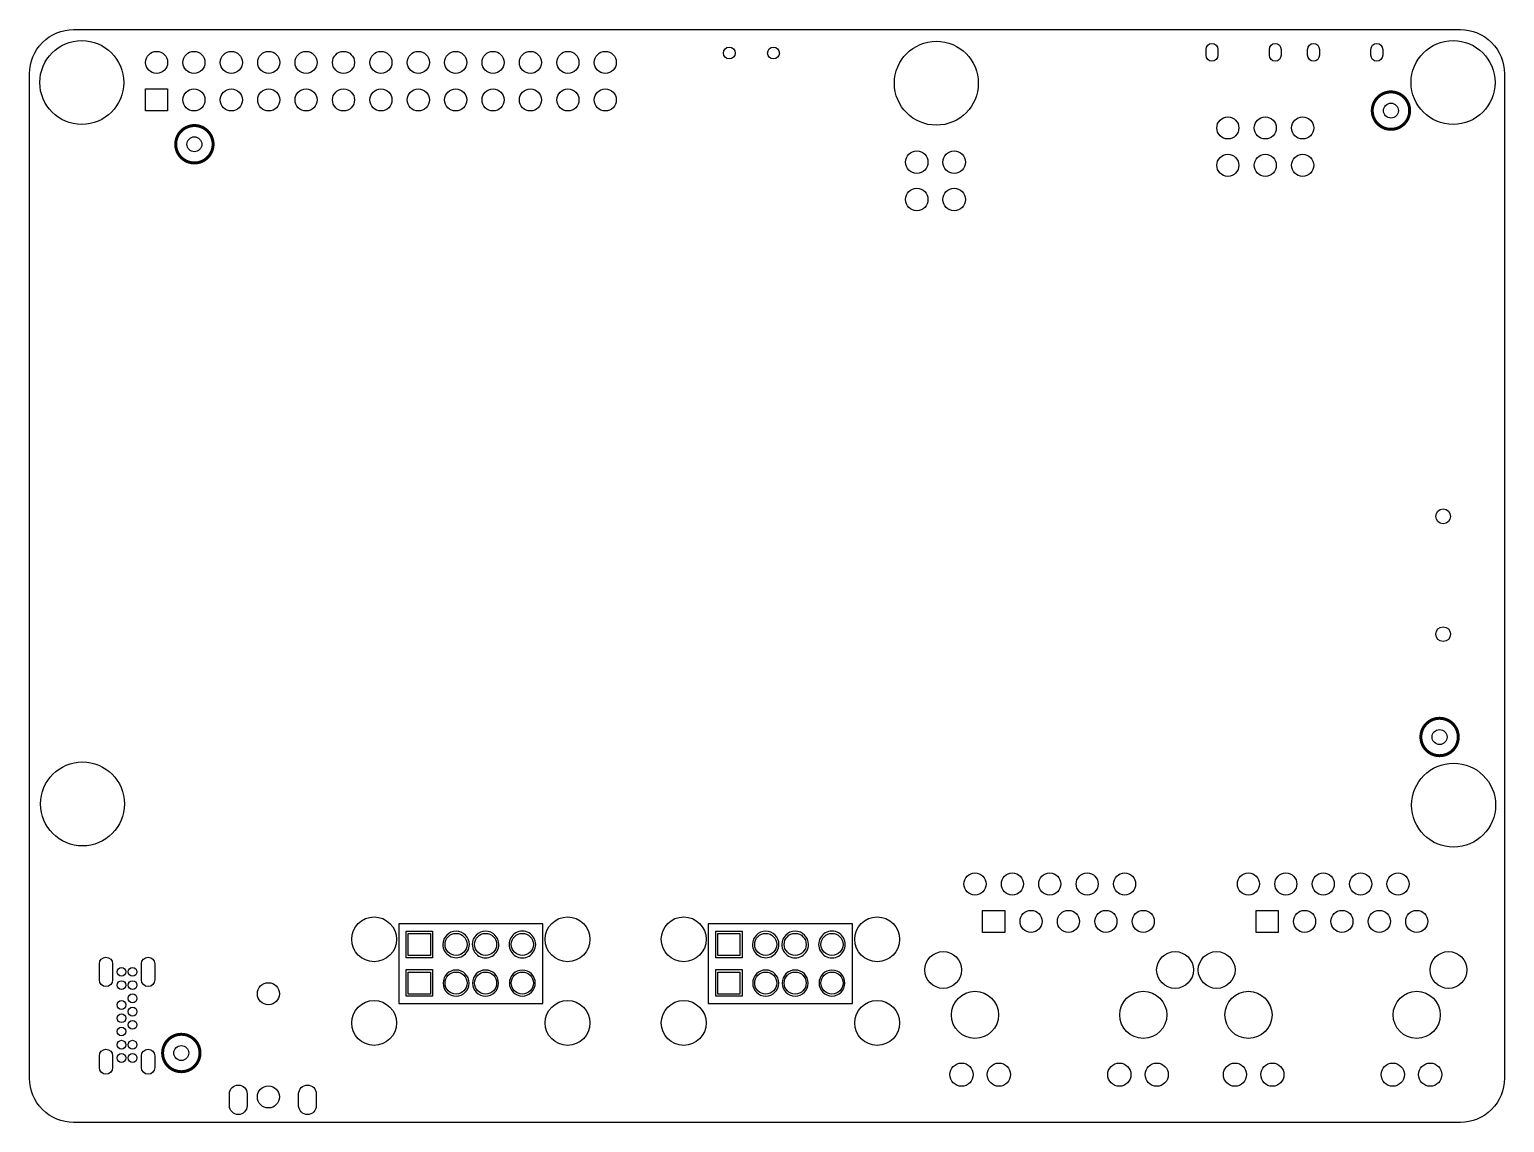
# Model space of a CAD drawing. Extents: x -100 to 0, y -74 to 0.
import ezdxf

# ---------------------------------------------------------------- set-up
doc = ezdxf.new("R2010")
doc.units = 0
for name, color, linetype in [('BG_OUTLINE', 254, 'CONTINUOUS'), ('PG_SILKSCREEN_BOTTOM', 85, 'CONTINUOUS'), ('PIN_BOTTOM', 1, 'CONTINUOUS')]:
    doc.layers.add(name, color=color, linetype=linetype)

msp = doc.modelspace()

# ---------------------------------------------------------------- linework, layer by layer
at = {"layer": 'BG_OUTLINE'}
msp.add_lwpolyline([(-100.224999, -71.1875), (-100.224999, -2.949999, -0.414214), (-97.225, 0.05), (-34.928442, 0.05), (-3.031249, 0.05, -0.414214), (-0.03125, -2.949999), (-0.03125, -71.1875, -0.414214), (-3.031249, -74.1875), (-97.225, -74.1875, -0.414214)], format="xyb", close=True, dxfattribs=at)
at = {"layer": 'PG_SILKSCREEN_BOTTOM', "const_width": 0.2032}
for points in [[(-9.0138, -5.4586, -1), (-6.4738, -5.4586)], [(-6.4738, -5.4586, -1), (-9.0138, -5.4586)], [(-90.2938, -7.7446, -1), (-87.7538, -7.7446)], [(-87.7538, -7.7446, -1), (-90.2938, -7.7446)], [(-5.7118, -48.0036, -1), (-3.1718, -48.0036)], [(-3.1718, -48.0036, -1), (-5.7118, -48.0036)], [(-91.1828, -69.4666, -1), (-88.6428, -69.4666)], [(-88.6428, -69.4666, -1), (-91.1828, -69.4666)]]:
    msp.add_lwpolyline(points, format="xyb", dxfattribs=at)
at = {"layer": 'PG_SILKSCREEN_BOTTOM'}
for points in [[(-75.146154, -60.696094), (-75.146154, -66.096134), (-65.346326, -66.096134), (-65.346326, -60.696094)], [(-54.114954, -60.696094), (-54.114954, -66.096134), (-44.315126, -66.096134), (-44.315126, -60.696094)], [(-72.846184, -62.996318), (-74.646282, -62.996318), (-74.646282, -61.19622), (-72.846184, -61.19622)], [(-51.814984, -62.996318), (-53.615082, -62.996318), (-53.615082, -61.19622), (-51.814984, -61.19622)], [(-72.846184, -65.596262), (-74.646282, -65.596262), (-74.646282, -63.796164), (-72.846184, -63.796164)], [(-51.814984, -65.596262), (-53.615082, -65.596262), (-53.615082, -63.796164), (-51.814984, -63.796164)]]:
    msp.add_lwpolyline(points, close=True, dxfattribs=at)
for points in [[(-70.346316, -62.096221, 1), (-72.146164, -62.096219, 1)], [(-68.340732, -62.096221, 1), (-70.151748, -62.096219, 1)], [(-65.840864, -62.096221, 1), (-67.651616, -62.096219, 1)], [(-49.315116, -62.096221, 1), (-51.114964, -62.096219, 1)], [(-47.309532, -62.096221, 1), (-49.120548, -62.096219, 1)], [(-44.809664, -62.096221, 1), (-46.620416, -62.096219, 1)], [(-70.36054, -64.716221, 1), (-72.13194, -64.716219, 1)], [(-68.360544, -64.716221, 1), (-70.131936, -64.716219, 1)], [(-65.866264, -64.716221, 1), (-67.626216, -64.716219, 1)], [(-49.32934, -64.716221, 1), (-51.10074, -64.716219, 1)], [(-47.329344, -64.716221, 1), (-49.100736, -64.716219, 1)], [(-44.835064, -64.716221, 1), (-46.595016, -64.716219, 1)]]:
    msp.add_lwpolyline(points, format="xyb", close=True, dxfattribs=at)
at = {"layer": 'PIN_BOTTOM'}
for points in [[(-20.3051, -1.699898), (-20.3051, -1.300102, -1), (-19.505, -1.300102), (-19.505, -1.699898, -1)], [(-16.00488, -1.699898), (-16.00488, -1.300102, -1), (-15.20478, -1.300102), (-15.20478, -1.699898, -1)], [(-13.404898, -1.699895), (-13.404898, -1.300099, -1), (-12.604798, -1.300099), (-12.604798, -1.699895, -1)], [(-9.104678, -1.699895), (-9.104678, -1.300099, -1), (-8.304578, -1.300099), (-8.304578, -1.699895, -1)], [(-95.478981, -64.506729), (-95.478981, -63.406655, -1), (-94.579059, -63.406655), (-94.579059, -64.506729, -1)], [(-92.618941, -64.506729), (-92.618941, -63.406655, -1), (-91.719019, -63.406655), (-91.719019, -64.506729, -1)], [(-95.478981, -70.456806), (-95.478981, -69.656706, -1), (-94.579059, -69.656706), (-94.579059, -70.456806, -1)], [(-92.618941, -70.456806), (-92.618941, -69.656706, -1), (-91.719019, -69.656706), (-91.719019, -70.456806, -1)], [(-85.442806, -72.245728), (-85.442806, -73.045828, -1), (-86.642702, -73.045828), (-86.642702, -72.245728, -1)], [(-80.74279, -72.245728), (-80.74279, -73.045828, -1), (-81.942686, -73.045828), (-81.942686, -72.245728, -1)]]:
    msp.add_lwpolyline(points, format="xyb", close=True, dxfattribs=at)
for points in [[(-92.345223, -5.480141), (-92.345223, -3.980017), (-90.845099, -3.980017), (-90.845099, -5.480141)], [(-35.479472, -61.278252), (-35.479472, -59.778151), (-33.979371, -59.778151), (-33.979371, -61.278252)], [(-16.904452, -61.278252), (-16.904452, -59.778151), (-15.404351, -59.778151), (-15.404351, -61.278252)], [(-74.496422, -62.846204), (-74.496422, -61.34608), (-72.996298, -61.34608), (-72.996298, -62.846204)], [(-53.465222, -62.846204), (-53.465222, -61.34608), (-51.965098, -61.34608), (-51.965098, -62.846204)], [(-74.496422, -65.466214), (-74.496422, -63.96609), (-72.996298, -63.96609), (-72.996298, -65.466214)], [(-53.465222, -65.466214), (-53.465222, -63.96609), (-51.965098, -63.96609), (-51.965098, -65.466214)]]:
    msp.add_lwpolyline(points, close=True, dxfattribs=at)
for centre, radius in [((-96.674998, -3.550001), 2.849999), ((-38.625003, -3.6), 2.849999), ((-3.525002, -3.550001), 2.849999), ((-91.595161, -2.190079), 0.750062), ((-89.055161, -2.190079), 0.750062), ((-86.515161, -2.190079), 0.750062), ((-83.975161, -2.190079), 0.750062), ((-81.435161, -2.190079), 0.750062), ((-78.895161, -2.190079), 0.750062), ((-76.355161, -2.190079), 0.750062), ((-73.815161, -2.190079), 0.750062), ((-71.275161, -2.190079), 0.750062), ((-68.735161, -2.190079), 0.750062), ((-66.195161, -2.190079), 0.750062), ((-63.655161, -2.190079), 0.750062), ((-61.115161, -2.190079), 0.750062), ((-52.690014, -1.55194), 0.40005), ((-49.69002, -1.55194), 0.40005), ((-89.055161, -4.730079), 0.750062), ((-86.515161, -4.730079), 0.750062), ((-83.975161, -4.730079), 0.750062), ((-81.435161, -4.730079), 0.750062), ((-78.895161, -4.730079), 0.750062), ((-76.355161, -4.730079), 0.750062), ((-73.815161, -4.730079), 0.750062), ((-71.275161, -4.730079), 0.750062), ((-68.735161, -4.730079), 0.750062), ((-66.195161, -4.730079), 0.750062), ((-63.655161, -4.730079), 0.750062), ((-61.115161, -4.730079), 0.750062), ((-7.747, -5.461), 0.508), ((-18.824158, -6.635079), 0.750062), ((-16.284158, -6.635079), 0.750062), ((-13.744158, -6.635079), 0.750062), ((-89.027, -7.747), 0.508), ((-39.954843, -8.959921), 0.762), ((-37.414843, -8.959921), 0.762), ((-18.824158, -9.175079), 0.750062), ((-16.284158, -9.175079), 0.750062), ((-13.744158, -9.175079), 0.750062), ((-39.954843, -11.499921), 0.762), ((-37.414843, -11.499921), 0.762), ((-4.197096, -33.017968), 0.499999), ((-4.197096, -41.017952), 0.499999), ((-4.445, -48.006), 0.508), ((-96.625001, -52.549999), 2.849999), ((-3.48742, -52.63134), 2.849999), ((-35.99942, -57.9882), 0.750062), ((-33.45942, -57.9882), 0.750062), ((-30.91942, -57.9882), 0.750062), ((-28.37942, -57.9882), 0.750062), ((-25.83942, -57.9882), 0.750062), ((-17.4244, -57.9882), 0.750062), ((-14.8844, -57.9882), 0.750062), ((-12.3444, -57.9882), 0.750062), ((-9.8044, -57.9882), 0.750062), ((-7.2644, -57.9882), 0.750062), ((-32.18942, -60.5282), 0.750062), ((-29.64942, -60.5282), 0.750062), ((-27.10942, -60.5282), 0.750062), ((-24.56942, -60.5282), 0.750062), ((-13.6144, -60.5282), 0.750062), ((-11.0744, -60.5282), 0.750062), ((-8.5344, -60.5282), 0.750062), ((-5.9944, -60.5282), 0.750062), ((-76.816204, -61.74613), 1.524), ((-63.676276, -61.74613), 1.524), ((-55.785004, -61.74613), 1.524), ((-42.645076, -61.74613), 1.524), ((-71.246238, -62.096142), 0.750062), ((-69.246242, -62.096142), 0.750062), ((-66.74612, -62.096142), 0.750062), ((-50.215038, -62.096142), 0.750062), ((-48.215042, -62.096142), 0.750062), ((-45.71492, -62.096142), 0.750062), ((-38.159411, -63.828193), 1.249997), ((-22.409429, -63.828193), 1.249997), ((-19.584391, -63.828193), 1.249997), ((-3.834409, -63.828193), 1.249997), ((-93.973904, -63.956692), 0.299974), ((-93.224096, -63.956692), 0.299974), ((-71.246238, -64.716152), 0.750062), ((-69.246242, -64.716152), 0.750062), ((-66.74612, -64.716152), 0.750062), ((-50.215038, -64.716152), 0.750062), ((-48.215042, -64.716152), 0.750062), ((-45.71492, -64.716152), 0.750062), ((-93.973904, -64.856614), 0.299974), ((-93.224096, -64.856614), 0.299974), ((-83.99272, -65.445894), 0.750062), ((-93.973904, -66.206624), 0.299974), ((-93.224096, -65.75679), 0.299974), ((-76.816204, -67.426332), 1.524), ((-63.676276, -67.426332), 1.524), ((-55.785004, -67.426332), 1.524), ((-42.645076, -67.426332), 1.524), ((-35.99942, -66.8782), 1.599946), ((-24.56942, -66.8782), 1.599946), ((-17.4244, -66.8782), 1.599946), ((-5.9944, -66.8782), 1.599946), ((-93.973904, -67.1068), 0.299974), ((-93.224096, -66.656712), 0.299974), ((-93.973904, -68.006722), 0.299974), ((-93.224096, -67.556634), 0.299974), ((-93.973904, -68.906644), 0.299974), ((-93.224096, -68.906644), 0.299974), ((-89.916, -69.469), 0.508), ((-93.973904, -69.806566), 0.299974), ((-93.224096, -69.806566), 0.299974), ((-36.91443, -70.938212), 0.7874), ((-34.37443, -70.938212), 0.7874), ((-26.19441, -70.938212), 0.7874), ((-23.65441, -70.938212), 0.7874), ((-18.33941, -70.938212), 0.7874), ((-15.79941, -70.938212), 0.7874), ((-7.61939, -70.938212), 0.7874), ((-5.07939, -70.938212), 0.7874), ((-83.99272, -72.44588), 0.750062)]:
    msp.add_circle(centre, radius, dxfattribs=at)

doc.saveas('drawing.dxf')
